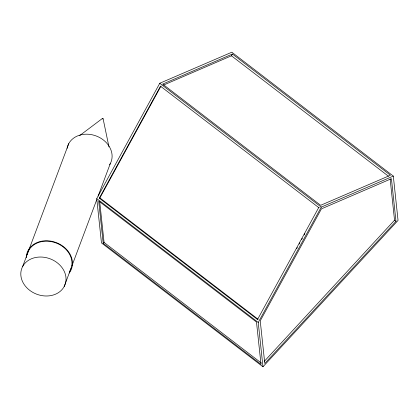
<?xml version="1.0" encoding="UTF-8"?>
<svg xmlns="http://www.w3.org/2000/svg" width="419" height="419" viewBox="0 0 419 419"><rect width="100%" height="100%" fill="white"/><g stroke="black" fill="none" stroke-linecap="round" stroke-linejoin="round"><path stroke-width="0.63" d="M102.22 118.787L102.524 118.425L103.084 118.666L108.966 146.907M103.105 118.76L102.906 119.08M22.652 266.515L68.732 143.675M64.186 286.507A23.092 18.923 20.6 0 0 40.8 257.025A23.092 18.923 20.6 0 0 25.271 285.999A23.092 18.923 20.6 0 0 64.186 286.507L71.272 267.605M71.963 265.772L96.731 199.737M98.109 196.071L110.265 163.661M96.737 198.596L159.77 83.255L231.817 52.218L393.315 176.085L398.05 220.404L262.97 366.782L101.471 242.915L96.737 198.596L258.235 322.462L262.97 366.782M99.298 198.156L99.884 197.904L258.109 319.262L257.523 319.514L99.298 198.156L160.482 86.204L318.707 207.562L319.294 207.311M99.884 197.904L161.069 85.947M163.457 85.104L231.461 55.811L232.43 54.041L390.45 175.236L320.655 205.3L162.64 84.104L232.43 54.041M257.523 319.514L318.707 207.562M296.704 248.645L297.333 247.498M299.213 244.052L299.842 242.905M301.722 239.459L302.35 238.311M304.236 234.865L304.864 233.718M258.235 322.462L321.268 207.122L393.315 176.085M103.221 243.339L98.695 201.005L256.486 322.033L261.011 364.368L103.221 243.339L104.064 242.423L99.68 201.371M264.237 361.398L394.541 220.2L390.126 178.887M395.976 221.3L264.787 363.462L260.23 320.86L321.452 208.84L391.425 178.698L395.976 221.3L394.541 220.2M79.668 135.594L102.336 118.525M231.461 55.811L388.444 176.216M159.77 83.255L321.268 207.122M104.064 242.423L261.341 363.053M27.099 254.736A23.092 18.923 20.6 0 1 56.596 243.177A23.092 18.923 20.6 0 1 69.496 271.732M67.119 148.342A23.092 18.923 20.6 0 1 96.38 136.044A23.092 18.923 20.6 0 1 109.637 164.73M26.245 257.769A23.6 19.337 20.6 0 1 55.675 242.386A23.6 19.337 20.6 0 1 69.208 273.026"/></g></svg>
